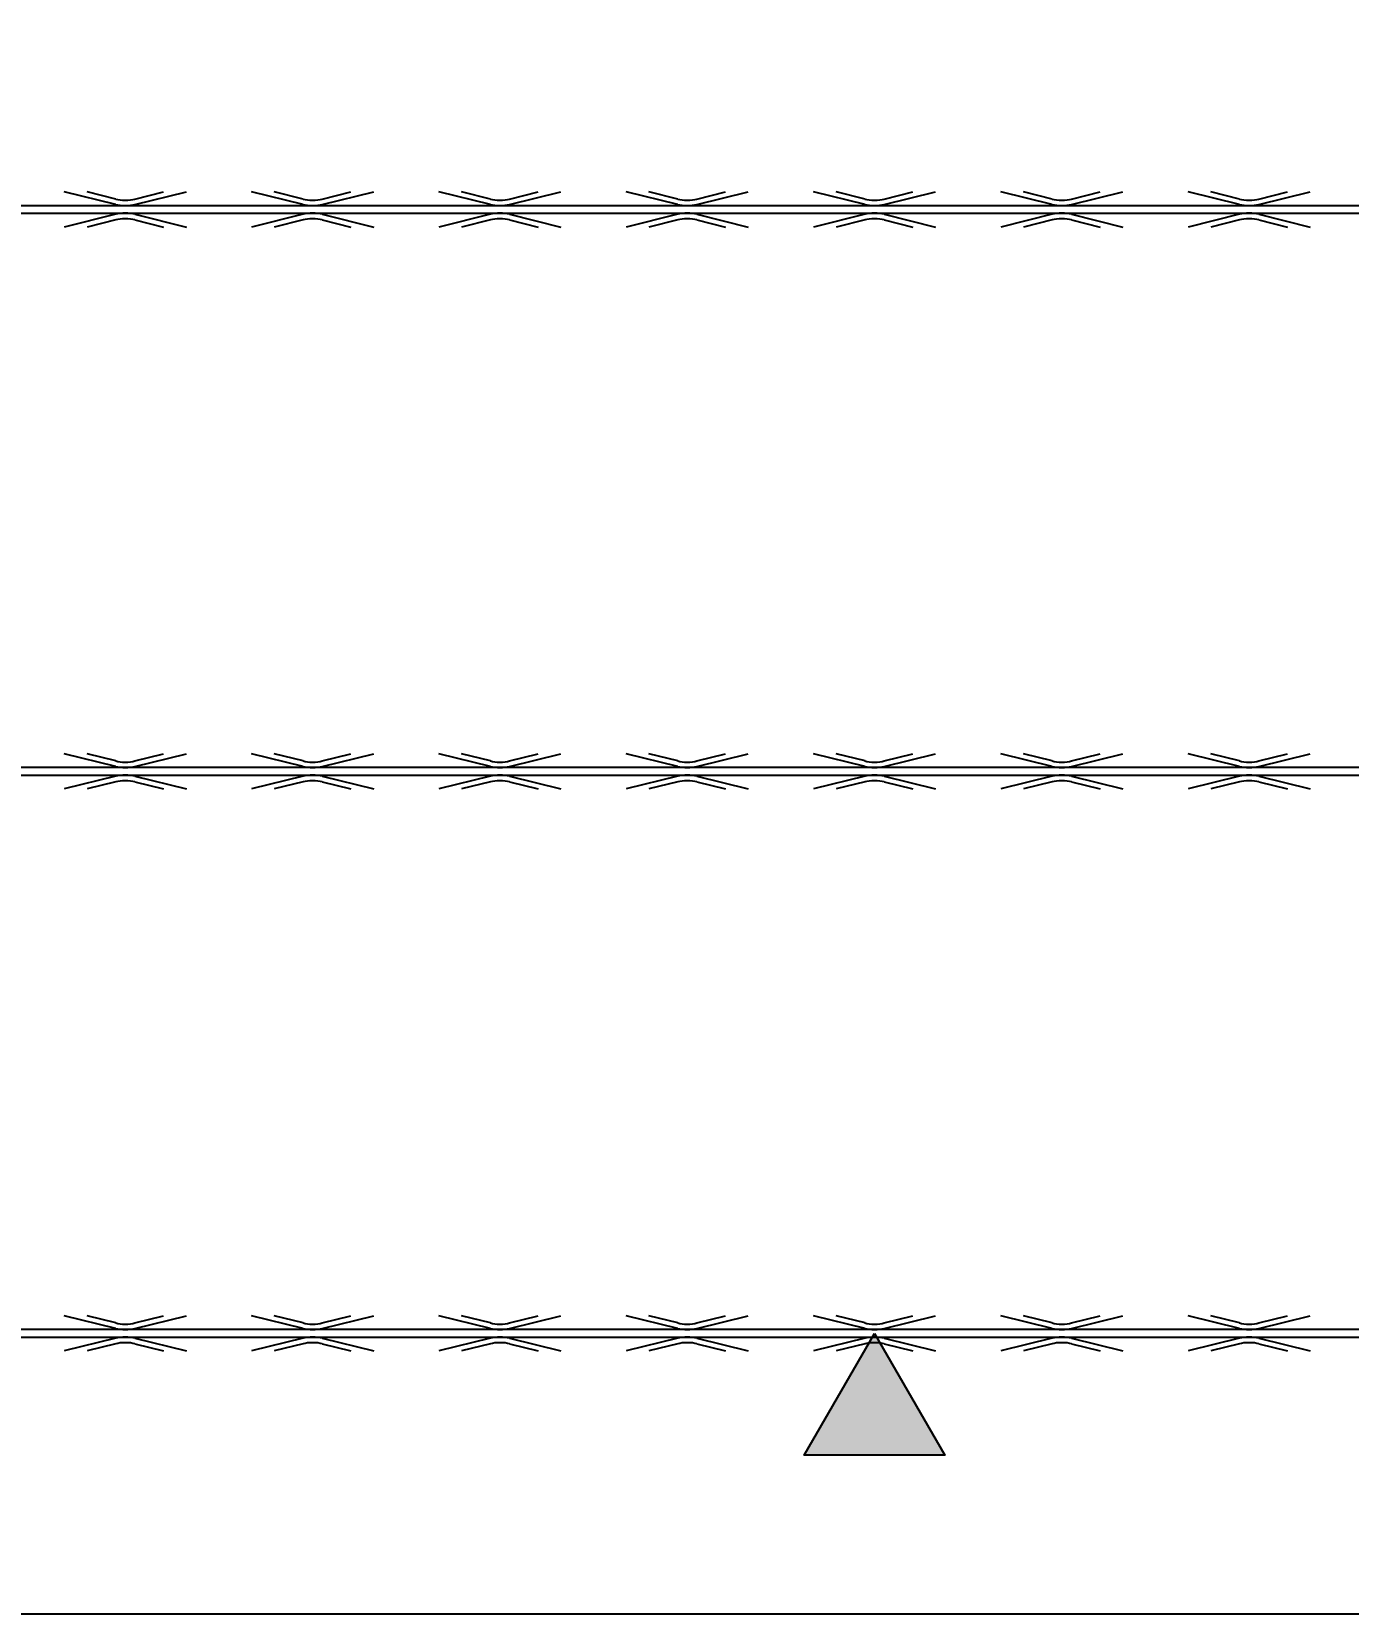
# Model space of a CAD drawing. Extents: x -524 to 129100, y -10500 to 1.
# Drawn here: x 73883 to 75288, y -3380 to -1690 of the extents above; entities that cross this region are included whole.
import ezdxf

# ---------------------------------------------------------------- set-up
doc = ezdxf.new("R2010")
doc.units = 0
doc.header["$LTSCALE"] = 250
doc.linetypes.add('BeePC_CENTER', pattern=[2, 1.25, -0.25, 0.25, -0.25])
doc.layers.get('0').update_dxf_attribs({"linetype": 'CONTINUOUS'})
doc.layers.get('Defpoints').update_dxf_attribs({"linetype": 'CONTINUOUS'})
for name, color, linetype in [('BeePC-CCBZ', 110, 'CONTINUOUS'), ('BeePC-GJ-Truss', 185, 'CONTINUOUS'), ('BeePC-TONG-ZT', 50, 'CONTINUOUS')]:
    doc.layers.add(name, color=color, linetype=linetype)
doc.styles.add('BeePC_Dim', font='simfang.ttf', dxfattribs={"width": 0.7})
doc.dimstyles.new('BeePC_DIM_25_25', dxfattribs={"dimtxt": 75, "dimasz": 25, "dimexe": 25, "dimexo": 0, "dimgap": 25, "dimtad": 1, "dimdec": 0, "dimzin": 0, "dimdsep": 46, "dimtxsty": 'BeePC_Dim', "dimblk": 'ARCHTICK', "dimcen": 0, "dimdle": 25, "dimclrt": 7, "dimadec": 0, "dimazin": 0, "dimtfac": 1, "dimtdec": 0, "dimtix": 1, "dimtmove": 2, "dimatfit": 3, "dimfxl": 250, "dimfxlon": 1, "dimtfill": 1, "dimtolj": 1, "dimtzin": 0, "dimarcsym": 0})

# ---------------------------------------------------------------- blocks, each defined once
blk = doc.blocks.new('BeePC_HangPoint')
at = {"ltscale": 25}
h = blk.add_hatch(color=256, dxfattribs=at)
h.dxf.hatch_style = 1
h.paths.add_polyline_path([(0, 0), (-75, -129.9), (75, -129.9)])
blk.add_lwpolyline([(0, 0), (75, -129.9), (-75, -129.9)], close=True, dxfattribs=at)
blk = doc.blocks.new('_ArchTick')
at = {"color": 0, "linetype": 'ByBlock', "const_width": 0.5}
blk.add_lwpolyline([(-0.707, -0.707), (0.707, 0.707)], dxfattribs=at)
blk = doc.blocks.new('*D150')
at = {"layer": 'BeePC-CCBZ', "color": 0, "lineweight": -2, "transparency": 16777216}
for p, q in [((73582.6, -432.6), (73582.6, -207.6)), ((74782.6, -432.6), (74782.6, -207.6)), ((73557.6, -232.6), (74807.6, -232.6))]:
    blk.add_line(p, q, dxfattribs=at)
at = {"layer": 'Defpoints', "color": 0, "transparency": 16777216}
for p in [(74782.6, -232.6), (73582.6, -3079.6), (74782.6, -3079.6)]:
    blk.add_point(p, dxfattribs=at)
at = {"layer": 'BeePC-CCBZ', "color": 0, "lineweight": -2, "transparency": 16777216, "xscale": 25, "yscale": 25, "zscale": 25, "rotation": 180}
blk.add_blockref('_ArchTick', (73582.6, -232.6), dxfattribs=at)
at = {"layer": 'BeePC-CCBZ', "color": 0, "lineweight": -2, "transparency": 16777216, "xscale": 25, "yscale": 25, "zscale": 25}
blk.add_blockref('_ArchTick', (74782.6, -232.6), dxfattribs=at)
at = {"layer": 'BeePC-CCBZ', "color": 7, "linetype": 'BeePC_CENTER', "transparency": 16777216, "insert": (74182.6, -169.7), "char_height": 75, "attachment_point": 5, "style": 'BeePC_Dim', "bg_fill": 3, "box_fill_scale": 1.1, "bg_fill_color": 256, "bg_fill_true_color": 13158600, "bg_fill_transparency": 0}
blk.add_mtext('\\A1;1200', dxfattribs=at)
blk = doc.blocks.new('*D151')
at = {"layer": 'BeePC-CCBZ', "color": 0, "lineweight": -2, "transparency": 16777216}
for p, q in [((74782.6, -432.6), (74782.6, -207.6)), ((76242.4, -432.6), (76242.4, -207.6)), ((74757.6, -232.6), (76267.4, -232.6))]:
    blk.add_line(p, q, dxfattribs=at)
at = {"layer": 'Defpoints', "color": 0, "transparency": 16777216}
for p in [(76242.4, -232.6), (76242.4, -2179.6), (74782.6, -3079.6)]:
    blk.add_point(p, dxfattribs=at)
at = {"layer": 'BeePC-CCBZ', "color": 0, "lineweight": -2, "transparency": 16777216, "xscale": 25, "yscale": 25, "zscale": 25, "rotation": 180}
blk.add_blockref('_ArchTick', (74782.6, -232.6), dxfattribs=at)
at = {"layer": 'BeePC-CCBZ', "color": 0, "lineweight": -2, "transparency": 16777216, "xscale": 25, "yscale": 25, "zscale": 25}
blk.add_blockref('_ArchTick', (76242.4, -232.6), dxfattribs=at)
at = {"layer": 'BeePC-CCBZ', "color": 7, "linetype": 'BeePC_CENTER', "transparency": 16777216, "insert": (75512.5, -169.7), "char_height": 75, "attachment_point": 5, "style": 'BeePC_Dim', "bg_fill": 3, "box_fill_scale": 1.1, "bg_fill_color": 256, "bg_fill_true_color": 13158600, "bg_fill_transparency": 0}
blk.add_mtext('\\A1;1460', dxfattribs=at)
blk = doc.blocks.new('*D152')
at = {"layer": 'BeePC-CCBZ', "color": 0, "lineweight": -2, "transparency": 16777216}
for p, q in [((68722.8, -3926.6), (68722.8, -4151.6)), ((76242.4, -3926.6), (76242.4, -4151.6)), ((68697.8, -4126.6), (76267.4, -4126.6))]:
    blk.add_line(p, q, dxfattribs=at)
at = {"layer": 'Defpoints', "color": 0, "transparency": 16777216}
for p in [(68722.8, -2179.6), (76242.4, -2179.6), (76242.4, -4126.6)]:
    blk.add_point(p, dxfattribs=at)
at = {"layer": 'BeePC-CCBZ', "color": 0, "lineweight": -2, "transparency": 16777216, "xscale": 25, "yscale": 25, "zscale": 25, "rotation": 180}
blk.add_blockref('_ArchTick', (68722.8, -4126.6), dxfattribs=at)
at = {"layer": 'BeePC-CCBZ', "color": 0, "lineweight": -2, "transparency": 16777216, "xscale": 25, "yscale": 25, "zscale": 25}
blk.add_blockref('_ArchTick', (76242.4, -4126.6), dxfattribs=at)
at = {"layer": 'BeePC-CCBZ', "color": 7, "linetype": 'BeePC_CENTER', "transparency": 16777216, "insert": (72482.6, -4063.7), "char_height": 75, "attachment_point": 5, "style": 'BeePC_Dim', "bg_fill": 3, "box_fill_scale": 1.1, "bg_fill_color": 256, "bg_fill_true_color": 13158600, "bg_fill_transparency": 0}
blk.add_mtext('\\A1;7520', dxfattribs=at)
blk = doc.blocks.new('*D155')
at = {"layer": 'BeePC-CCBZ', "color": 0, "lineweight": -2, "transparency": 16777216}
for p, q in [((76704.4, -1254.6), (76704.4, -3104.6)), ((76504.4, -1279.6), (76729.4, -1279.6)), ((76504.4, -3079.6), (76729.4, -3079.6))]:
    blk.add_line(p, q, dxfattribs=at)
at = {"layer": 'Defpoints', "color": 0, "transparency": 16777216}
for p in [(70182.6, -1279.6), (70182.6, -3079.6), (76704.4, -3079.6)]:
    blk.add_point(p, dxfattribs=at)
at = {"layer": 'BeePC-CCBZ', "color": 0, "lineweight": -2, "transparency": 16777216, "xscale": 25, "yscale": 25, "zscale": 25}
for p, rotation in [((76704.4, -1279.6), 90), ((76704.4, -3079.6), 270)]:
    blk.add_blockref('_ArchTick', p, dxfattribs=dict(at, rotation=rotation))
at = {"layer": 'BeePC-CCBZ', "color": 7, "linetype": 'BeePC_CENTER', "transparency": 16777216, "insert": (76641.5, -2179.6), "char_height": 75, "attachment_point": 5, "rotation": 90, "style": 'BeePC_Dim', "bg_fill": 3, "box_fill_scale": 1.1, "bg_fill_color": 256, "bg_fill_true_color": 13158600, "bg_fill_transparency": 0}
blk.add_mtext('\\A1;1800', dxfattribs=at)
blk = doc.blocks.new('*D156')
at = {"layer": 'BeePC-CCBZ', "color": 0, "lineweight": -2, "transparency": 16777216}
for p, q in [((76704.4, -3054.6), (76704.4, -3404.6)), ((76504.4, -3079.6), (76729.4, -3079.6)), ((76504.4, -3379.6), (76729.4, -3379.6))]:
    blk.add_line(p, q, dxfattribs=at)
at = {"layer": 'Defpoints', "color": 0, "transparency": 16777216}
for p in [(70182.6, -3079.6), (72482.6, -3379.6), (76704.4, -3379.6)]:
    blk.add_point(p, dxfattribs=at)
at = {"layer": 'BeePC-CCBZ', "color": 0, "lineweight": -2, "transparency": 16777216, "xscale": 25, "yscale": 25, "zscale": 25}
for p, rotation in [((76704.4, -3079.6), 90), ((76704.4, -3379.6), 270)]:
    blk.add_blockref('_ArchTick', p, dxfattribs=dict(at, rotation=rotation))
at = {"layer": 'BeePC-CCBZ', "color": 7, "linetype": 'BeePC_CENTER', "transparency": 16777216, "insert": (76641.5, -3229.6), "char_height": 75, "attachment_point": 5, "rotation": 90, "style": 'BeePC_Dim', "bg_fill": 3, "box_fill_scale": 1.1, "bg_fill_color": 256, "bg_fill_true_color": 13158600, "bg_fill_transparency": 0}
blk.add_mtext('\\A1;300', dxfattribs=at)

msp = doc.modelspace()

# ---------------------------------------------------------------- linework, layer by layer
at = {"layer": 'BeePC-GJ-Truss'}
for points in [[(68782.6, -1883.6), (76182.6, -1883.6), (76182.6, -1875.6), (68782.6, -1875.6)], [(73972.4, -1874.5), (73917.4, -1860.9)], [(73972.4, -1868.5), (73941.7, -1860.9)], [(73992.8, -1874.5), (74047.8, -1860.9)], [(73992.8, -1868.5), (74023.5, -1860.9)], [(74172.4, -1874.5), (74117.4, -1860.9)], [(74172.4, -1868.5), (74141.7, -1860.9)], [(74192.8, -1874.5), (74247.8, -1860.9)], [(74192.8, -1868.5), (74223.5, -1860.9)], [(74372.4, -1874.5), (74317.4, -1860.9)], [(74372.4, -1868.5), (74341.7, -1860.9)], [(74392.8, -1874.5), (74447.8, -1860.9)], [(74392.8, -1868.5), (74423.5, -1860.9)], [(74572.4, -1874.5), (74517.4, -1860.9)], [(74572.4, -1868.5), (74541.7, -1860.9)], [(74592.8, -1874.5), (74647.8, -1860.9)], [(74592.8, -1868.5), (74623.5, -1860.9)], [(74772.4, -1874.5), (74717.4, -1860.9)], [(74772.4, -1868.5), (74741.7, -1860.9)], [(74792.8, -1874.5), (74847.8, -1860.9)], [(74792.8, -1868.5), (74823.5, -1860.9)], [(74972.4, -1874.5), (74917.4, -1860.9)], [(74972.4, -1868.5), (74941.7, -1860.9)], [(74992.8, -1874.5), (75047.8, -1860.9)], [(74992.8, -1868.5), (75023.5, -1860.9)], [(75172.4, -1874.5), (75117.4, -1860.9)], [(75172.4, -1868.5), (75141.7, -1860.9)], [(75192.8, -1874.5), (75247.8, -1860.9)], [(75192.8, -1868.5), (75223.5, -1860.9)], [(73972.4, -1884.8), (73917.4, -1898.4)], [(73972.4, -1890.8), (73941.7, -1898.4)], [(73992.8, -1884.8), (74047.8, -1898.4)], [(73992.8, -1890.8), (74023.5, -1898.4)], [(74172.4, -1884.8), (74117.4, -1898.4)], [(74172.4, -1890.8), (74141.7, -1898.4)], [(74192.8, -1884.8), (74247.8, -1898.4)], [(74192.8, -1890.8), (74223.5, -1898.4)], [(74372.4, -1884.8), (74317.4, -1898.4)], [(74372.4, -1890.8), (74341.7, -1898.4)], [(74392.8, -1884.8), (74447.8, -1898.4)], [(74392.8, -1890.8), (74423.5, -1898.4)], [(74572.4, -1884.8), (74517.4, -1898.4)], [(74572.4, -1890.8), (74541.7, -1898.4)], [(74592.8, -1884.8), (74647.8, -1898.4)], [(74592.8, -1890.8), (74623.5, -1898.4)], [(74772.4, -1884.8), (74717.4, -1898.4)], [(74772.4, -1890.8), (74741.7, -1898.4)], [(74792.8, -1884.8), (74847.8, -1898.4)], [(74792.8, -1890.8), (74823.5, -1898.4)], [(74972.4, -1884.8), (74917.4, -1898.4)], [(74972.4, -1890.8), (74941.7, -1898.4)], [(74992.8, -1884.8), (75047.8, -1898.4)], [(74992.8, -1890.8), (75023.5, -1898.4)], [(75172.4, -1884.8), (75117.4, -1898.4)], [(75172.4, -1890.8), (75141.7, -1898.4)], [(75192.8, -1884.8), (75247.8, -1898.4)], [(75192.8, -1890.8), (75223.5, -1898.4)], [(73972.4, -2474.5), (73917.4, -2460.9)], [(73972.4, -2468.5), (73941.7, -2460.9)], [(73992.8, -2474.5), (74047.8, -2460.9)], [(73992.8, -2468.5), (74023.5, -2460.9)], [(74172.4, -2474.5), (74117.4, -2460.9)], [(74172.4, -2468.5), (74141.7, -2460.9)], [(74192.8, -2474.5), (74247.8, -2460.9)], [(74192.8, -2468.5), (74223.5, -2460.9)], [(74372.4, -2474.5), (74317.4, -2460.9)], [(74372.4, -2468.5), (74341.7, -2460.9)], [(74392.8, -2474.5), (74447.8, -2460.9)], [(74392.8, -2468.5), (74423.5, -2460.9)], [(74572.4, -2474.5), (74517.4, -2460.9)], [(74572.4, -2468.5), (74541.7, -2460.9)], [(74592.8, -2474.5), (74647.8, -2460.9)], [(74592.8, -2468.5), (74623.5, -2460.9)], [(74772.4, -2474.5), (74717.4, -2460.9)], [(74772.4, -2468.5), (74741.7, -2460.9)], [(74792.8, -2474.5), (74847.8, -2460.9)], [(74792.8, -2468.5), (74823.5, -2460.9)], [(74972.4, -2474.5), (74917.4, -2460.9)], [(74972.4, -2468.5), (74941.7, -2460.9)], [(74992.8, -2474.5), (75047.8, -2460.9)], [(74992.8, -2468.5), (75023.5, -2460.9)], [(75172.4, -2474.5), (75117.4, -2460.9)], [(75172.4, -2468.5), (75141.7, -2460.9)], [(75192.8, -2474.5), (75247.8, -2460.9)], [(75192.8, -2468.5), (75223.5, -2460.9)], [(68782.6, -2483.6), (76182.6, -2483.6), (76182.6, -2475.6), (68782.6, -2475.6)], [(73972.4, -2484.8), (73917.4, -2498.4)], [(73972.4, -2490.8), (73941.7, -2498.4)], [(73992.8, -2484.8), (74047.8, -2498.4)], [(73992.8, -2490.8), (74023.5, -2498.4)], [(74172.4, -2484.8), (74117.4, -2498.4)], [(74172.4, -2490.8), (74141.7, -2498.4)], [(74192.8, -2484.8), (74247.8, -2498.4)], [(74192.8, -2490.8), (74223.5, -2498.4)], [(74372.4, -2484.8), (74317.4, -2498.4)], [(74372.4, -2490.8), (74341.7, -2498.4)], [(74392.8, -2484.8), (74447.8, -2498.4)], [(74392.8, -2490.8), (74423.5, -2498.4)], [(74572.4, -2484.8), (74517.4, -2498.4)], [(74572.4, -2490.8), (74541.7, -2498.4)], [(74592.8, -2484.8), (74647.8, -2498.4)], [(74592.8, -2490.8), (74623.5, -2498.4)], [(74772.4, -2484.8), (74717.4, -2498.4)], [(74772.4, -2490.8), (74741.7, -2498.4)], [(74792.8, -2484.8), (74847.8, -2498.4)], [(74792.8, -2490.8), (74823.5, -2498.4)], [(74972.4, -2484.8), (74917.4, -2498.4)], [(74972.4, -2490.8), (74941.7, -2498.4)], [(74992.8, -2484.8), (75047.8, -2498.4)], [(74992.8, -2490.8), (75023.5, -2498.4)], [(75172.4, -2484.8), (75117.4, -2498.4)], [(75172.4, -2490.8), (75141.7, -2498.4)], [(75192.8, -2484.8), (75247.8, -2498.4)], [(75192.8, -2490.8), (75223.5, -2498.4)], [(73972.4, -3074.5), (73917.4, -3060.9)], [(73972.4, -3068.5), (73941.7, -3060.9)], [(73992.8, -3074.5), (74047.8, -3060.9)], [(73992.8, -3068.5), (74023.5, -3060.9)], [(74172.4, -3074.5), (74117.4, -3060.9)], [(74172.4, -3068.5), (74141.7, -3060.9)], [(74192.8, -3074.5), (74247.8, -3060.9)], [(74192.8, -3068.5), (74223.5, -3060.9)], [(74372.4, -3074.5), (74317.4, -3060.9)], [(74372.4, -3068.5), (74341.7, -3060.9)], [(74392.8, -3074.5), (74447.8, -3060.9)], [(74392.8, -3068.5), (74423.5, -3060.9)], [(74572.4, -3074.5), (74517.4, -3060.9)], [(74572.4, -3068.5), (74541.7, -3060.9)], [(74592.8, -3074.5), (74647.8, -3060.9)], [(74592.8, -3068.5), (74623.5, -3060.9)], [(74772.4, -3074.5), (74717.4, -3060.9)], [(74772.4, -3068.5), (74741.7, -3060.9)], [(74792.8, -3074.5), (74847.8, -3060.9)], [(74792.8, -3068.5), (74823.5, -3060.9)], [(74972.4, -3074.5), (74917.4, -3060.9)], [(74972.4, -3068.5), (74941.7, -3060.9)], [(74992.8, -3074.5), (75047.8, -3060.9)], [(74992.8, -3068.5), (75023.5, -3060.9)], [(75172.4, -3074.5), (75117.4, -3060.9)], [(75172.4, -3068.5), (75141.7, -3060.9)], [(75192.8, -3074.5), (75247.8, -3060.9)], [(75192.8, -3068.5), (75223.5, -3060.9)], [(68782.6, -3083.6), (76182.6, -3083.6), (76182.6, -3075.6), (68782.6, -3075.6)], [(73972.4, -3084.8), (73917.4, -3098.4)], [(73972.4, -3090.8), (73941.7, -3098.4)], [(73992.8, -3084.8), (74047.8, -3098.4)], [(73992.8, -3090.8), (74023.5, -3098.4)], [(74172.4, -3084.8), (74117.4, -3098.4)], [(74172.4, -3090.8), (74141.7, -3098.4)], [(74192.8, -3084.8), (74247.8, -3098.4)], [(74192.8, -3090.8), (74223.5, -3098.4)], [(74372.4, -3084.8), (74317.4, -3098.4)], [(74372.4, -3090.8), (74341.7, -3098.4)], [(74392.8, -3084.8), (74447.8, -3098.4)], [(74392.8, -3090.8), (74423.5, -3098.4)], [(74572.4, -3084.8), (74517.4, -3098.4)], [(74572.4, -3090.8), (74541.7, -3098.4)], [(74592.8, -3084.8), (74647.8, -3098.4)], [(74592.8, -3090.8), (74623.5, -3098.4)], [(74772.4, -3084.8), (74717.4, -3098.4)], [(74772.4, -3090.8), (74741.7, -3098.4)], [(74792.8, -3084.8), (74847.8, -3098.4)], [(74792.8, -3090.8), (74823.5, -3098.4)], [(74972.4, -3084.8), (74917.4, -3098.4)], [(74972.4, -3090.8), (74941.7, -3098.4)], [(74992.8, -3084.8), (75047.8, -3098.4)], [(74992.8, -3090.8), (75023.5, -3098.4)], [(75172.4, -3084.8), (75117.4, -3098.4)], [(75172.4, -3090.8), (75141.7, -3098.4)], [(75192.8, -3084.8), (75247.8, -3098.4)], [(75192.8, -3090.8), (75223.5, -3098.4)]]:
    msp.add_lwpolyline(points, dxfattribs=at)
for centre, major_axis, start_param, end_param in [((73981.4, -1866.2), (12, 0), 3.861169, 4.813041), ((73983.8, -1870.4), (18, 0), 4.026697, 4.647513), ((73983.8, -1866.2), (12, 0), 4.611737, 5.563609), ((73981.4, -1870.4), (18, 0), 4.777265, 5.398081), ((74181.4, -1866.2), (12, 0), 3.861169, 4.813041), ((74183.8, -1870.4), (18, 0), 4.026697, 4.647513), ((74183.8, -1866.2), (12, 0), 4.611737, 5.563609), ((74181.4, -1870.4), (18, 0), 4.777265, 5.398081), ((74381.4, -1866.2), (12, 0), 3.861169, 4.813041), ((74383.8, -1870.4), (18, 0), 4.026697, 4.647513), ((74383.8, -1866.2), (12, 0), 4.611737, 5.563609), ((74381.4, -1870.4), (18, 0), 4.777265, 5.398081), ((74581.4, -1866.2), (12, 0), 3.861169, 4.813041), ((74583.8, -1870.4), (18, 0), 4.026697, 4.647513), ((74583.8, -1866.2), (12, 0), 4.611737, 5.563609), ((74581.4, -1870.4), (18, 0), 4.777265, 5.398081), ((74781.4, -1866.2), (12, 0), 3.861169, 4.813041), ((74783.8, -1870.4), (18, 0), 4.026697, 4.647513), ((74783.8, -1866.2), (12, 0), 4.611737, 5.563609), ((74781.4, -1870.4), (18, 0), 4.777265, 5.398081), ((74981.4, -1866.2), (12, 0), 3.861169, 4.813041), ((74983.8, -1870.4), (18, 0), 4.026697, 4.647513), ((74983.8, -1866.2), (12, 0), 4.611737, 5.563609), ((74981.4, -1870.4), (18, 0), 4.777265, 5.398081), ((75181.4, -1866.2), (12, 0), 3.861169, 4.813041), ((75183.8, -1870.4), (18, 0), 4.026697, 4.647513), ((75183.8, -1866.2), (12, 0), 4.611737, 5.563609), ((75181.4, -1870.4), (18, 0), 4.777265, 5.398081), ((73983.8, -1888.8), (18, 0), 1.635672, 2.256488), ((73981.4, -1893.1), (12, 0), 1.470144, 2.422017), ((73981.4, -1888.8), (18, 0), 0.885104, 1.50592), ((73983.8, -1893.1), (12, 0), 0.719576, 1.671449), ((74183.8, -1888.8), (18, 0), 1.635672, 2.256488), ((74181.4, -1893.1), (12, 0), 1.470144, 2.422017), ((74181.4, -1888.8), (18, 0), 0.885104, 1.50592), ((74183.8, -1893.1), (12, 0), 0.719576, 1.671449), ((74383.8, -1888.8), (18, 0), 1.635672, 2.256488), ((74381.4, -1893.1), (12, 0), 1.470144, 2.422017), ((74381.4, -1888.8), (18, 0), 0.885104, 1.50592), ((74383.8, -1893.1), (12, 0), 0.719576, 1.671449), ((74583.8, -1888.8), (18, 0), 1.635672, 2.256488), ((74581.4, -1893.1), (12, 0), 1.470144, 2.422017), ((74581.4, -1888.8), (18, 0), 0.885104, 1.50592), ((74583.8, -1893.1), (12, 0), 0.719576, 1.671449), ((74783.8, -1888.8), (18, 0), 1.635672, 2.256488), ((74781.4, -1893.1), (12, 0), 1.470144, 2.422017), ((74781.4, -1888.8), (18, 0), 0.885104, 1.50592), ((74783.8, -1893.1), (12, 0), 0.719576, 1.671449), ((74983.8, -1888.8), (18, 0), 1.635672, 2.256488), ((74981.4, -1893.1), (12, 0), 1.470144, 2.422017), ((74981.4, -1888.8), (18, 0), 0.885104, 1.50592), ((74983.8, -1893.1), (12, 0), 0.719576, 1.671449), ((75183.8, -1888.8), (18, 0), 1.635672, 2.256488), ((75181.4, -1893.1), (12, 0), 1.470144, 2.422017), ((75181.4, -1888.8), (18, 0), 0.885104, 1.50592), ((75183.8, -1893.1), (12, 0), 0.719576, 1.671449), ((73981.4, -2466.2), (12, 0), 3.861169, 4.813041), ((73983.8, -2470.4), (18, 0), 4.026697, 4.647513), ((73983.8, -2488.8), (18, 0), 1.635672, 2.256488), ((73983.8, -2466.2), (12, 0), 4.611737, 5.563609), ((73981.4, -2470.4), (18, 0), 4.777265, 5.398081), ((73981.4, -2488.8), (18, 0), 0.885104, 1.50592), ((74181.4, -2466.2), (12, 0), 3.861169, 4.813041), ((74183.8, -2470.4), (18, 0), 4.026697, 4.647513), ((74183.8, -2488.8), (18, 0), 1.635672, 2.256488), ((74183.8, -2466.2), (12, 0), 4.611737, 5.563609), ((74181.4, -2470.4), (18, 0), 4.777265, 5.398081), ((74181.4, -2488.8), (18, 0), 0.885104, 1.50592), ((74381.4, -2466.2), (12, 0), 3.861169, 4.813041), ((74383.8, -2470.4), (18, 0), 4.026697, 4.647513), ((74383.8, -2488.8), (18, 0), 1.635672, 2.256488), ((74383.8, -2466.2), (12, 0), 4.611737, 5.563609), ((74381.4, -2470.4), (18, 0), 4.777265, 5.398081), ((74381.4, -2488.8), (18, 0), 0.885104, 1.50592), ((74581.4, -2466.2), (12, 0), 3.861169, 4.813041), ((74583.8, -2470.4), (18, 0), 4.026697, 4.647513), ((74583.8, -2488.8), (18, 0), 1.635672, 2.256488), ((74583.8, -2466.2), (12, 0), 4.611737, 5.563609), ((74581.4, -2470.4), (18, 0), 4.777265, 5.398081), ((74581.4, -2488.8), (18, 0), 0.885104, 1.50592), ((74781.4, -2466.2), (12, 0), 3.861169, 4.813041), ((74783.8, -2470.4), (18, 0), 4.026697, 4.647513), ((74783.8, -2488.8), (18, 0), 1.635672, 2.256488), ((74783.8, -2466.2), (12, 0), 4.611737, 5.563609), ((74781.4, -2470.4), (18, 0), 4.777265, 5.398081), ((74781.4, -2488.8), (18, 0), 0.885104, 1.50592), ((74981.4, -2466.2), (12, 0), 3.861169, 4.813041), ((74983.8, -2470.4), (18, 0), 4.026697, 4.647513), ((74983.8, -2488.8), (18, 0), 1.635672, 2.256488), ((74983.8, -2466.2), (12, 0), 4.611737, 5.563609), ((74981.4, -2470.4), (18, 0), 4.777265, 5.398081), ((74981.4, -2488.8), (18, 0), 0.885104, 1.50592), ((75181.4, -2466.2), (12, 0), 3.861169, 4.813041), ((75183.8, -2470.4), (18, 0), 4.026697, 4.647513), ((75183.8, -2488.8), (18, 0), 1.635672, 2.256488), ((75183.8, -2466.2), (12, 0), 4.611737, 5.563609), ((75181.4, -2470.4), (18, 0), 4.777265, 5.398081), ((75181.4, -2488.8), (18, 0), 0.885104, 1.50592), ((73981.4, -2493.1), (12, 0), 1.470144, 2.422017), ((73983.8, -2493.1), (12, 0), 0.719576, 1.671449), ((74181.4, -2493.1), (12, 0), 1.470144, 2.422017), ((74183.8, -2493.1), (12, 0), 0.719576, 1.671449), ((74381.4, -2493.1), (12, 0), 1.470144, 2.422017), ((74383.8, -2493.1), (12, 0), 0.719576, 1.671449), ((74581.4, -2493.1), (12, 0), 1.470144, 2.422017), ((74583.8, -2493.1), (12, 0), 0.719576, 1.671449), ((74781.4, -2493.1), (12, 0), 1.470144, 2.422017), ((74783.8, -2493.1), (12, 0), 0.719576, 1.671449), ((74981.4, -2493.1), (12, 0), 1.470144, 2.422017), ((74983.8, -2493.1), (12, 0), 0.719576, 1.671449), ((75181.4, -2493.1), (12, 0), 1.470144, 2.422017), ((75183.8, -2493.1), (12, 0), 0.719576, 1.671449), ((73981.4, -3066.2), (12, 0), 3.861169, 4.813041), ((73983.8, -3070.4), (18, 0), 4.026697, 4.647513), ((73983.8, -3066.2), (12, 0), 4.611737, 5.563609), ((73981.4, -3070.4), (18, 0), 4.777265, 5.398081), ((74181.4, -3066.2), (12, 0), 3.861169, 4.813041), ((74183.8, -3070.4), (18, 0), 4.026697, 4.647513), ((74183.8, -3066.2), (12, 0), 4.611737, 5.563609), ((74181.4, -3070.4), (18, 0), 4.777265, 5.398081), ((74381.4, -3066.2), (12, 0), 3.861169, 4.813041), ((74383.8, -3070.4), (18, 0), 4.026697, 4.647513), ((74383.8, -3066.2), (12, 0), 4.611737, 5.563609), ((74381.4, -3070.4), (18, 0), 4.777265, 5.398081), ((74581.4, -3066.2), (12, 0), 3.861169, 4.813041), ((74583.8, -3070.4), (18, 0), 4.026697, 4.647513), ((74583.8, -3066.2), (12, 0), 4.611737, 5.563609), ((74581.4, -3070.4), (18, 0), 4.777265, 5.398081), ((74781.4, -3066.2), (12, 0), 3.861169, 4.813041), ((74783.8, -3070.4), (18, 0), 4.026697, 4.647513), ((74783.8, -3066.2), (12, 0), 4.611737, 5.563609), ((74781.4, -3070.4), (18, 0), 4.777265, 5.398081), ((74981.4, -3066.2), (12, 0), 3.861169, 4.813041), ((74983.8, -3070.4), (18, 0), 4.026697, 4.647513), ((74983.8, -3066.2), (12, 0), 4.611737, 5.563609), ((74981.4, -3070.4), (18, 0), 4.777265, 5.398081), ((75181.4, -3066.2), (12, 0), 3.861169, 4.813041), ((75183.8, -3070.4), (18, 0), 4.026697, 4.647513), ((75183.8, -3066.2), (12, 0), 4.611737, 5.563609), ((75181.4, -3070.4), (18, 0), 4.777265, 5.398081), ((73983.8, -3088.8), (18, 0), 1.635672, 2.256488), ((73981.4, -3093.1), (12, 0), 1.470144, 2.422017), ((73981.4, -3088.8), (18, 0), 0.885104, 1.50592), ((73983.8, -3093.1), (12, 0), 0.719576, 1.671449), ((74183.8, -3088.8), (18, 0), 1.635672, 2.256488), ((74181.4, -3093.1), (12, 0), 1.470144, 2.422017), ((74181.4, -3088.8), (18, 0), 0.885104, 1.50592), ((74183.8, -3093.1), (12, 0), 0.719576, 1.671449), ((74383.8, -3088.8), (18, 0), 1.635672, 2.256488), ((74381.4, -3093.1), (12, 0), 1.470144, 2.422017), ((74381.4, -3088.8), (18, 0), 0.885104, 1.50592), ((74383.8, -3093.1), (12, 0), 0.719576, 1.671449), ((74583.8, -3088.8), (18, 0), 1.635672, 2.256488), ((74581.4, -3093.1), (12, 0), 1.470144, 2.422017), ((74581.4, -3088.8), (18, 0), 0.885104, 1.50592), ((74583.8, -3093.1), (12, 0), 0.719576, 1.671449), ((74783.8, -3088.8), (18, 0), 1.635672, 2.256488), ((74781.4, -3093.1), (12, 0), 1.470144, 2.422017), ((74781.4, -3088.8), (18, 0), 0.885104, 1.50592), ((74783.8, -3093.1), (12, 0), 0.719576, 1.671449), ((74983.8, -3088.8), (18, 0), 1.635672, 2.256488), ((74981.4, -3093.1), (12, 0), 1.470144, 2.422017), ((74981.4, -3088.8), (18, 0), 0.885104, 1.50592), ((74983.8, -3093.1), (12, 0), 0.719576, 1.671449), ((75183.8, -3088.8), (18, 0), 1.635672, 2.256488), ((75181.4, -3093.1), (12, 0), 1.470144, 2.422017), ((75181.4, -3088.8), (18, 0), 0.885104, 1.50592), ((75183.8, -3093.1), (12, 0), 0.719576, 1.671449)]:
    msp.add_ellipse(centre, major_axis=major_axis, ratio=0.288551, start_param=start_param, end_param=end_param, dxfattribs=at)
at = {"layer": 'BeePC-TONG-ZT'}
msp.add_lwpolyline([(68722.8, -979.6), (76242.4, -979.6), (76242.4, -3379.6), (68722.8, -3379.6), (68722.8, -979.6)], dxfattribs=at)

# ---------------------------------------------------------------- block references
msp.add_blockref('BeePC_HangPoint', (74782.6, -3079.6))

# ---------------------------------------------------------------- next in the draw order: dimensions: what is measured, and where the dimension line sits
at = {"layer": 'BeePC-CCBZ'}
dim = msp.add_linear_dim(base=(74782.6, -232.6), p1=(73582.6, -3079.6), p2=(74782.6, -3079.6), angle=0, dimstyle='BeePC_DIM_25_25', override={"dimfxl": 200}, dxfattribs=at)
dim.commit()
dim.dimension.update_dxf_attribs({"geometry": '*D150', "text_midpoint": (74182.6, -169.7)})

# ---------------------------------------------------------------- next in the draw order: dimensions: what is measured, and where the dimension line sits
dim = msp.add_linear_dim(base=(76242.4, -232.6), p1=(74782.6, -3079.6), p2=(76242.4, -2179.6), angle=0, dimstyle='BeePC_DIM_25_25', override={"dimfxl": 200}, dxfattribs=at)
dim.commit()
dim.dimension.update_dxf_attribs({"geometry": '*D151', "text_midpoint": (75512.5, -169.7)})

# ---------------------------------------------------------------- next in the draw order: dimensions: what is measured, and where the dimension line sits
dim = msp.add_linear_dim(base=(76242.4, -4126.6), p1=(68722.8, -2179.6), p2=(76242.4, -2179.6), angle=0, dimstyle='BeePC_DIM_25_25', override={"dimfxl": 200}, dxfattribs=at)
dim.commit()
dim.dimension.update_dxf_attribs({"geometry": '*D152', "text_midpoint": (72482.6, -4063.7)})

# ---------------------------------------------------------------- next in the draw order: dimensions: what is measured, and where the dimension line sits
dim = msp.add_linear_dim(base=(76704.4, -3079.6), p1=(70182.6, -1279.6), p2=(70182.6, -3079.6), angle=90, dimstyle='BeePC_DIM_25_25', override={"dimfxl": 200}, dxfattribs=at)
dim.commit()
dim.dimension.update_dxf_attribs({"geometry": '*D155', "text_midpoint": (76641.5, -2179.6)})

# ---------------------------------------------------------------- next in the draw order: dimensions: what is measured, and where the dimension line sits
dim = msp.add_linear_dim(base=(76704.4, -3379.6), p1=(70182.6, -3079.6), p2=(72482.6, -3379.6), angle=90, dimstyle='BeePC_DIM_25_25', override={"dimfxl": 200}, dxfattribs=at)
dim.commit()
dim.dimension.update_dxf_attribs({"geometry": '*D156', "text_midpoint": (76641.5, -3229.6)})

doc.saveas('drawing.dxf')
